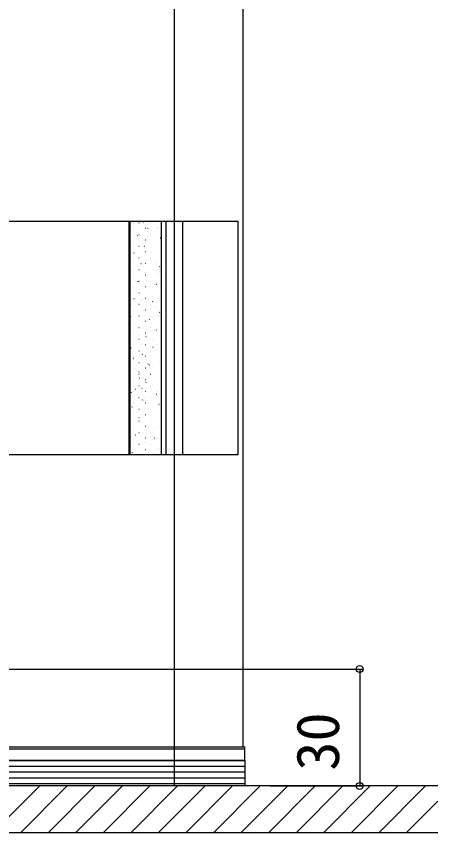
# Model space of a CAD drawing. Units: millimetres, scale not verified. Extents: x -875 to 875, y -1299 to 1291.
# Drawn here: x -161.1 to -53, y -1026.8 to -817.3 of the extents above; entities that cross this region are included whole.
import ezdxf
from ezdxf.enums import TextEntityAlignment as Align

# ---------------------------------------------------------------- set-up
doc = ezdxf.new("R2010")
doc.units = ezdxf.units.MM
doc.header["$LTSCALE"] = 8
for name, color, linetype in [('0-3_YKK_12', 2, 'Continuous'), ('0-4_YKK_13', 4, 'Continuous'), ('0-5_YKK_D', 6, 'Continuous'), ('0-7_YSS_K', 3, 'Continuous')]:
    doc.layers.add(name, color=color, linetype=linetype)
doc.styles.add('ＭＳ ゴシック', font='')
doc.styles.get('ＭＳ ゴシック').set_extended_font_data('MS Gothic')

msp = doc.modelspace()

# ---------------------------------------------------------------- linework, layer by layer
at = {"layer": '0-3_YKK_12'}
for p in [(-103, -364.847), (-303, -1004.847)]:
    msp.add_line(p, (-103, -1004.847), dxfattribs=at)
at = {"layer": '0-4_YKK_13'}
for p, q in [((-132.202, -929.847), (-132.202, -869.847)), ((-131.954, -929.847), (-131.954, -869.847)), ((-131.332, -871.081), (-131.341, -871.084)), ((-131.058, -871.738), (-131.108, -871.738)), ((-129.633, -870.363), (-129.683, -870.363)), ((-128.541, -870.093), (-128.551, -870.096)), ((-128.018, -871.738), (-128.068, -871.738)), ((-127.344, -871.771), (-127.427, -871.826)), ((-126.593, -870.363), (-126.643, -870.363)), ((-124.978, -871.738), (-125.028, -871.738)), ((-124.822, -871.617), (-124.832, -871.62)), ((-122.676, -929.847), (-122.676, -869.847)), ((-118.4, -929.847), (-118.4, -869.847)), ((-130.686, -873.693), (-130.695, -873.696)), ((-130.033, -873.551), (-130.116, -873.606)), ((-129.633, -873.353), (-129.683, -873.353)), ((-127.565, -872.588), (-127.575, -872.591)), ((-126.593, -873.353), (-126.643, -873.353)), ((-131.058, -874.728), (-131.108, -874.728)), ((-128.018, -874.728), (-128.068, -874.728)), ((-126.967, -875.217), (-126.976, -875.22)), ((-124.978, -874.728), (-125.028, -874.728)), ((-124.176, -874.229), (-124.186, -874.232)), ((-131.058, -877.718), (-131.108, -877.718)), ((-130.917, -878.054), (-131.001, -878.109)), ((-129.71, -876.188), (-129.719, -876.192)), ((-129.633, -876.343), (-129.683, -876.343)), ((-128.228, -876.274), (-128.312, -876.329)), ((-128.018, -877.718), (-128.068, -877.718)), ((-126.593, -876.343), (-126.643, -876.343)), ((-126.321, -877.829), (-126.33, -877.832)), ((-124.978, -877.718), (-125.028, -877.718)), ((-131.854, -879.789), (-131.863, -879.792)), ((-129.633, -879.333), (-129.683, -879.333)), ((-129.111, -878.817), (-129.12, -878.82)), ((-126.593, -879.333), (-126.643, -879.333)), ((-131.058, -880.708), (-131.108, -880.708)), ((-129.113, -880.777), (-129.196, -880.832)), ((-128.465, -881.429), (-128.474, -881.433)), ((-128.018, -880.708), (-128.068, -880.708)), ((-125.345, -880.324), (-125.354, -880.328)), ((-124.978, -880.708), (-125.028, -880.708)), ((-124.31, -881.516), (-124.393, -881.571)), ((-131.802, -882.557), (-131.885, -882.612)), ((-131.255, -882.417), (-131.264, -882.421)), ((-131.058, -883.698), (-131.108, -883.698)), ((-129.633, -882.323), (-129.683, -882.323)), ((-128.018, -883.698), (-128.068, -883.698)), ((-127.489, -883.925), (-127.498, -883.928)), ((-126.593, -882.323), (-126.643, -882.323)), ((-124.978, -883.698), (-125.028, -883.698)), ((-124.746, -882.953), (-124.755, -882.957)), ((-130.609, -885.03), (-130.618, -885.033)), ((-129.997, -885.28), (-130.08, -885.336)), ((-129.633, -885.313), (-129.683, -885.313)), ((-126.593, -885.313), (-126.643, -885.313)), ((-125.194, -886.019), (-125.278, -886.075)), ((-124.1, -885.565), (-124.109, -885.569)), ((-131.058, -886.688), (-131.108, -886.688)), ((-129.633, -888.303), (-129.683, -888.303)), ((-129.633, -887.525), (-129.642, -887.528)), ((-128.018, -886.688), (-128.068, -886.688)), ((-126.89, -886.554), (-126.899, -886.557)), ((-126.593, -888.303), (-126.643, -888.303)), ((-124.978, -886.688), (-125.028, -886.688)), ((-131.058, -889.678), (-131.108, -889.678)), ((-130.881, -889.784), (-130.965, -889.839)), ((-129.034, -890.154), (-129.044, -890.157)), ((-128.018, -889.678), (-128.068, -889.678)), ((-126.244, -889.166), (-126.253, -889.169)), ((-126.079, -890.523), (-126.162, -890.578)), ((-124.978, -889.678), (-125.028, -889.678)), ((-131.777, -891.125), (-131.787, -891.129)), ((-131.058, -892.668), (-131.108, -892.668)), ((-129.633, -891.293), (-129.683, -891.293)), ((-128.388, -892.766), (-128.398, -892.769)), ((-128.018, -892.668), (-128.068, -892.668)), ((-126.593, -891.293), (-126.643, -891.293)), ((-125.268, -891.661), (-125.277, -891.664)), ((-124.978, -892.668), (-125.028, -892.668)), ((-131.766, -894.287), (-131.849, -894.342)), ((-131.178, -893.754), (-131.188, -893.757)), ((-129.633, -894.283), (-129.683, -894.283)), ((-126.593, -894.283), (-126.643, -894.283)), ((-124.669, -894.29), (-124.679, -894.293)), ((-124.274, -893.246), (-124.357, -893.301)), ((-131.058, -895.658), (-131.108, -895.658)), ((-130.532, -896.366), (-130.542, -896.37)), ((-128.018, -895.658), (-128.068, -895.658)), ((-127.412, -895.261), (-127.422, -895.265)), ((-126.963, -895.026), (-127.047, -895.081)), ((-124.978, -895.658), (-125.028, -895.658)), ((-124.023, -896.902), (-124.032, -896.905)), ((-131.058, -898.648), (-131.108, -898.648)), ((-129.633, -897.273), (-129.683, -897.273)), ((-129.556, -898.862), (-129.566, -898.865)), ((-128.018, -898.648), (-128.068, -898.648)), ((-126.813, -897.89), (-126.823, -897.894)), ((-126.593, -897.273), (-126.643, -897.273)), ((-125.158, -897.749), (-125.242, -897.804)), ((-124.978, -898.648), (-125.028, -898.648)), ((-129.633, -900.263), (-129.683, -900.263)), ((-127.848, -899.529), (-127.931, -899.584)), ((-126.593, -900.263), (-126.643, -900.263)), ((-126.167, -900.502), (-126.177, -900.506)), ((-131.701, -902.462), (-131.71, -902.465)), ((-131.058, -901.638), (-131.108, -901.638)), ((-129.633, -903.253), (-129.683, -903.253)), ((-128.957, -901.49), (-128.967, -901.494)), ((-128.018, -901.638), (-128.068, -901.638)), ((-126.593, -903.253), (-126.643, -903.253)), ((-126.043, -902.252), (-126.126, -902.307)), ((-125.191, -902.998), (-125.201, -903.001)), ((-124.978, -901.638), (-125.028, -901.638)), ((-131.102, -905.091), (-131.111, -905.094)), ((-131.058, -904.628), (-131.108, -904.628)), ((-128.732, -904.032), (-128.815, -904.087)), ((-128.311, -904.103), (-128.321, -904.106)), ((-128.018, -904.628), (-128.068, -904.628)), ((-124.978, -904.628), (-125.028, -904.628)), ((-129.633, -906.243), (-129.683, -906.243)), ((-127.336, -906.598), (-127.345, -906.601)), ((-126.927, -906.755), (-127.011, -906.811)), ((-126.593, -906.243), (-126.643, -906.243)), ((-124.592, -905.627), (-124.602, -905.63)), ((-131.058, -907.618), (-131.108, -907.618)), ((-130.456, -907.703), (-130.465, -907.706)), ((-129.616, -908.535), (-129.7, -908.591)), ((-129.633, -909.233), (-129.683, -909.233)), ((-128.018, -907.618), (-128.068, -907.618)), ((-126.737, -909.227), (-126.746, -909.23)), ((-126.593, -909.233), (-126.643, -909.233)), ((-124.978, -907.618), (-125.028, -907.618)), ((-131.058, -910.608), (-131.108, -910.608)), ((-129.48, -910.198), (-129.489, -910.202)), ((-128.018, -910.608), (-128.068, -910.608)), ((-127.812, -911.259), (-127.895, -911.314)), ((-124.978, -910.608), (-125.028, -910.608)), ((-131.058, -913.598), (-131.108, -913.598)), ((-130.501, -913.039), (-130.584, -913.094)), ((-129.633, -912.223), (-129.683, -912.223)), ((-128.881, -912.827), (-128.89, -912.83)), ((-128.018, -913.598), (-128.068, -913.598)), ((-126.593, -912.223), (-126.643, -912.223)), ((-126.091, -911.839), (-126.1, -911.842)), ((-124.978, -913.598), (-125.028, -913.598)), ((-131.624, -913.799), (-131.633, -913.802)), ((-129.633, -915.213), (-129.683, -915.213)), ((-128.696, -915.762), (-128.779, -915.817)), ((-128.235, -915.439), (-128.244, -915.443)), ((-126.593, -915.213), (-126.643, -915.213)), ((-125.115, -914.334), (-125.124, -914.338)), ((-131.385, -917.542), (-131.469, -917.597)), ((-131.058, -916.588), (-131.108, -916.588)), ((-131.025, -916.427), (-131.034, -916.431)), ((-128.018, -916.588), (-128.068, -916.588)), ((-127.259, -917.935), (-127.268, -917.938)), ((-124.978, -916.588), (-125.028, -916.588)), ((-124.516, -916.963), (-124.525, -916.967)), ((-131.058, -919.578), (-131.108, -919.578)), ((-130.379, -919.04), (-130.388, -919.043)), ((-129.633, -918.203), (-129.683, -918.203)), ((-128.018, -919.578), (-128.068, -919.578)), ((-126.593, -918.203), (-126.643, -918.203)), ((-124.978, -919.578), (-125.028, -919.578)), ((-129.633, -921.193), (-129.683, -921.193)), ((-129.581, -920.265), (-129.664, -920.32)), ((-129.403, -921.535), (-129.412, -921.538)), ((-126.66, -920.564), (-126.669, -920.567)), ((-126.593, -921.193), (-126.643, -921.193)), ((-124.778, -921.004), (-124.861, -921.059)), ((-131.058, -922.568), (-131.108, -922.568)), ((-129.633, -924.183), (-129.683, -924.183)), ((-128.804, -924.164), (-128.814, -924.167)), ((-128.018, -922.568), (-128.068, -922.568)), ((-126.593, -924.183), (-126.643, -924.183)), ((-126.014, -923.176), (-126.023, -923.179)), ((-124.978, -922.568), (-125.028, -922.568)), ((-131.547, -925.135), (-131.557, -925.139)), ((-131.058, -925.558), (-131.108, -925.558)), ((-130.465, -924.768), (-130.548, -924.823)), ((-128.018, -925.558), (-128.068, -925.558)), ((-125.662, -925.507), (-125.746, -925.562)), ((-125.038, -925.671), (-125.047, -925.674)), ((-124.978, -925.558), (-125.028, -925.558)), ((-130.948, -927.764), (-130.958, -927.767)), ((-129.633, -927.173), (-129.683, -927.173)), ((-128.158, -926.776), (-128.168, -926.779)), ((-126.593, -927.173), (-126.643, -927.173)), ((-124.439, -928.3), (-124.449, -928.303)), ((-123.982, -929.847), (-132.202, -929.847)), ((-131.349, -929.271), (-131.433, -929.327)), ((-131.058, -928.548), (-131.108, -928.548)), ((-128.018, -928.548), (-128.068, -928.548)), ((-127.182, -929.271), (-127.192, -929.275)), ((-124.978, -928.548), (-125.028, -928.548)), ((-303.5, -1004.847), (-102.5, -1004.847)), ((-303.5, -1005.347), (-102.5, -1005.347)), ((-102.5, -1008.347), (-303.5, -1008.347)), ((-102.5, -1009.847), (-302, -1009.847)), ((-102.5, -1011.347), (-300.5, -1011.347)), ((-102.5, -1012.847), (-299, -1012.847)), ((-102.5, -1014.347), (-297.5, -1014.347))]:
    msp.add_line(p, q, dxfattribs=at)
msp.add_lwpolyline([(-301.7, -869.847), (-104.3, -869.847), (-104.3, -929.847), (-301.7, -929.847)], close=True, dxfattribs=at)
for points in [[(-132.202, -869.847), (-123.982, -869.847), (-123.982, -929.847)], [(-303.5, -1005.347), (-102.5, -1005.347), (-102.5, -1004.847)], [(-303.5, -1008.347), (-102.5, -1008.347), (-102.5, -1005.347)], [(-102.5, -1008.347), (-102.5, -1014.847), (-285.5, -1014.847)]]:
    msp.add_lwpolyline(points, dxfattribs=at)
at = {"layer": '0-5_YKK_D'}
for p, q in [((-231.5, -984.847), (-72, -984.847)), ((-73, -984.847), (-73, -1014.847)), ((-96, -1014.847), (-72, -1014.847))]:
    msp.add_line(p, q, dxfattribs=at)
for centre in [(-73, -984.847), (-73, -1014.847)]:
    msp.add_circle(centre, 0.875, dxfattribs=at)
at = {"layer": '0-7_YSS_K'}
for p, q in [((-120.5, -1014.847), (-120.5, -347.347)), ((-53, -1014.847), (-198, -1014.847)), ((-167.137, -1026.847), (-155.137, -1014.847)), ((-160.066, -1026.847), (-148.066, -1014.847)), ((-152.995, -1026.847), (-140.995, -1014.847)), ((-145.924, -1026.847), (-133.924, -1014.847)), ((-138.853, -1026.847), (-126.853, -1014.847)), ((-131.782, -1026.847), (-119.782, -1014.847)), ((-124.711, -1026.847), (-112.711, -1014.847)), ((-117.64, -1026.847), (-105.64, -1014.847)), ((-110.569, -1026.847), (-98.569, -1014.847)), ((-103.498, -1026.847), (-91.498, -1014.847)), ((-96.427, -1026.847), (-84.427, -1014.847)), ((-89.356, -1026.847), (-77.356, -1014.847)), ((-82.285, -1026.847), (-70.285, -1014.847)), ((-75.213, -1026.847), (-63.213, -1014.847)), ((-68.142, -1026.847), (-56.142, -1014.847)), ((-61.071, -1026.847), (-53, -1018.775)), ((-53, -1026.847), (-198, -1026.847))]:
    msp.add_line(p, q, dxfattribs=at)

# ---------------------------------------------------------------- texts
at = {"layer": '0-5_YKK_D', "style": 'ＭＳ ゴシック'}
msp.add_text('30', height=11, rotation=90, dxfattribs=at).set_placement((-75, -1010.926), align=Align.BOTTOM_LEFT)

doc.saveas('drawing.dxf')
